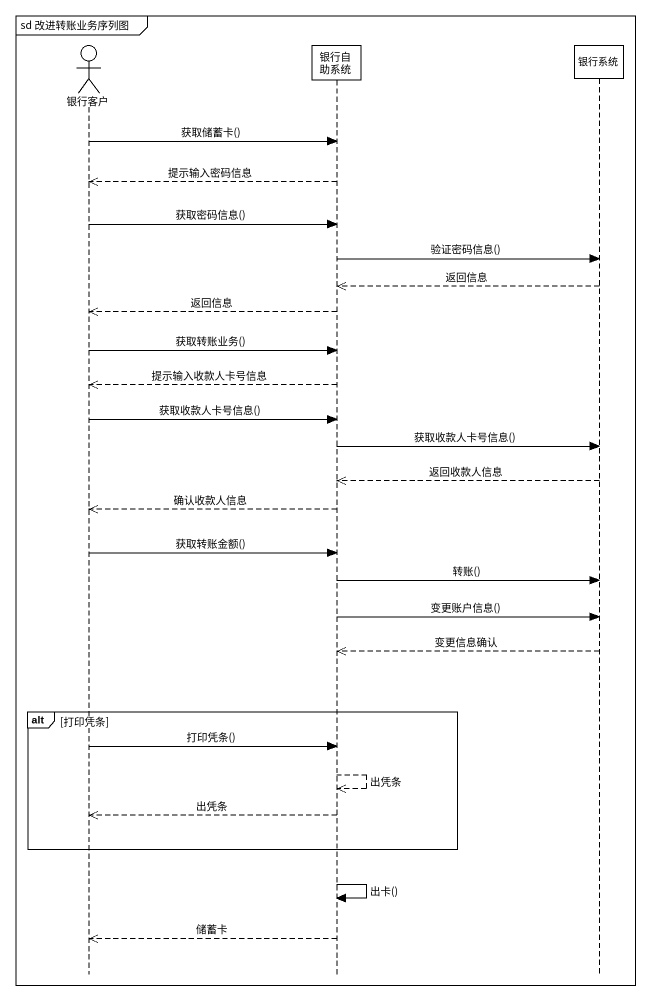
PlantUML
@startuml
mainframe sd 改进转账业务序列图
hide footbox
actor 银行客户
participant 银行自助系统
participant 银行系统

银行客户 -> 银行自助系统 : 获取储蓄卡()
银行自助系统 -->> 银行客户 : 提示输入密码信息
银行客户 -> 银行自助系统 : 获取密码信息()
银行自助系统 -> 银行系统 : 验证密码信息()
银行系统 -->> 银行自助系统 : 返回信息
银行自助系统 -->> 银行客户 : 返回信息
银行客户 -> 银行自助系统 : 获取转账业务()
银行自助系统 -->> 银行客户 : 提示输入收款人卡号信息
银行客户 -> 银行自助系统 : 获取收款人卡号信息()
银行自助系统 -> 银行系统 : 获取收款人卡号信息()
银行系统 -->> 银行自助系统 : 返回收款人信息
银行自助系统 -->> 银行客户 : 确认收款人信息
银行客户 -> 银行自助系统 : 获取转账金额()
银行自助系统 -> 银行系统 : 转账()
银行自助系统 -> 银行系统 : 变更账户信息()
银行系统 -->> 银行自助系统 : 变更信息确认
alt 打印凭条
  银行客户 -> 银行自助系统 : 打印凭条()
  银行自助系统 -->> 银行自助系统 : 出凭条
  银行自助系统 -->> 银行客户 : 出凭条
end
银行自助系统 -> 银行自助系统 : 出卡()
银行自助系统 -->> 银行客户 : 储蓄卡
@enduml
